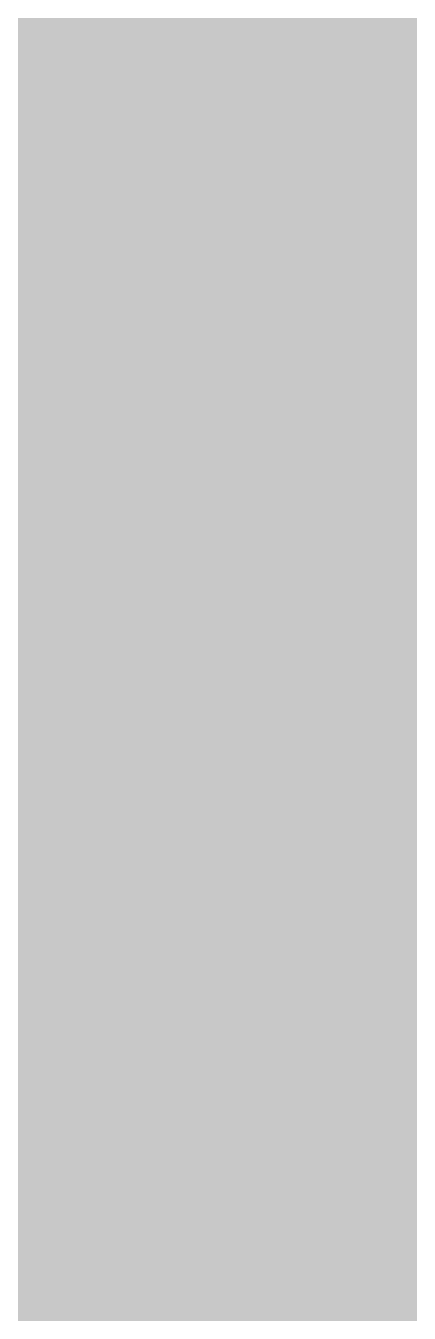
# Model space of a CAD drawing. Header units: millimetres. Extents: x -11 to 223, y -88 to 3.
# Drawn here: x 25.2097 to 25.2757, y -57.9057 to -57.6842 of the extents above; entities that cross this region are included whole.
import ezdxf

# ---------------------------------------------------------------- set-up
doc = ezdxf.new("R2010")
doc.units = ezdxf.units.MM
doc.header["$MEASUREMENT"] = 0
for name, color, linetype, true_color in [('Bottom-Layer', 7, 'Continuous', 0x0000ff), ('Document-Layer', 7, 'Continuous', 0xffffff), ('Top-Layer', 7, 'Continuous', 0xff0000)]:
    doc.layers.add(name, color=color, linetype=linetype, true_color=true_color)

msp = doc.modelspace()

# ---------------------------------------------------------------- hatches: boundary and pattern name
at = {"layer": 'Bottom-Layer'}
msp.add_hatch(color=256, dxfattribs=at).paths.add_polyline_path([(-10.33528, 1.97866), (-0.38039, 1.97866), (-0.84578, 1.72673), (-1.19549, 1.32954), (-1.38645, 0.83599), (-1.39516, 0.30686), (-1.22055, -0.1927), (-0.8841, -0.60119), (-0.42726, -0.8683), (0.09374, -0.96115), (1.79374, -0.96115), (2.31473, -0.8683), (2.77158, -0.60119), (3.10802, -0.1927), (3.28264, 0.30686), (3.27393, 0.83599), (3.08296, 1.32954), (2.73326, 1.72673), (2.26787, 1.97866), (222.62891, 1.97866), (222.62891, -87.47523), (-10.33528, -87.47523)])
at = {"layer": 'Document-Layer'}
msp.add_hatch(color=256, dxfattribs=at).paths.add_polyline_path([(24.43279, -57.69108), (24.43279, -57.8951), (25.24879, -57.8951), (25.24879, -57.69108)])
msp.add_hatch(color=256, dxfattribs=at).paths.add_polyline_path([(24.43279, -57.69108), (24.43279, -57.8951), (25.24879, -57.8951), (25.24879, -57.69108)])
at = {"layer": 'Top-Layer'}
msp.add_hatch(color=256, dxfattribs=at).paths.add_polyline_path([(-10.33528, 1.97866), (-0.38039, 1.97866), (-0.84578, 1.72673), (-1.19549, 1.32954), (-1.38645, 0.83599), (-1.39516, 0.30686), (-1.22055, -0.1927), (-0.8841, -0.60119), (-0.42726, -0.8683), (0.09374, -0.96115), (1.79374, -0.96115), (2.31473, -0.8683), (2.77158, -0.60119), (3.10802, -0.1927), (3.28264, 0.30686), (3.27393, 0.83599), (3.08296, 1.32954), (2.73326, 1.72673), (2.26787, 1.97866), (222.62891, 1.97866), (222.62891, -87.47523), (-10.33528, -87.47523)])

# ---------------------------------------------------------------- linework, layer by layer
at = {"layer": 'Document-Layer', "const_width": 0.00508}
msp.add_lwpolyline([(24.43279, -57.69108), (24.43279, -57.8951), (25.24879, -57.8951), (25.24879, -57.69108)], close=True, dxfattribs=at)
msp.add_lwpolyline([(24.43279, -57.69108), (24.43279, -57.8951), (25.24879, -57.8951), (25.24879, -57.69108)], close=True, dxfattribs=at)
at = {"layer": 'Top-Layer', "const_width": 0.0508}
msp.add_lwpolyline([(10.03527, -56.13665), (14.57948, -60.68087), (14.73687, -60.78603), (14.92253, -60.82296), (21.83998, -60.82296), (22.02564, -60.78603), (22.18303, -60.68087), (24.28793, -58.57596), (24.83499, -58.57596), (25.01406, -58.52798), (25.14515, -58.39689), (25.19313, -58.21782), (25.19313, -57.67076), (26.90504, -55.95885), (29.11071, -55.95885), (33.83272, -60.68087)], dxfattribs=at)

doc.saveas('drawing.dxf')
